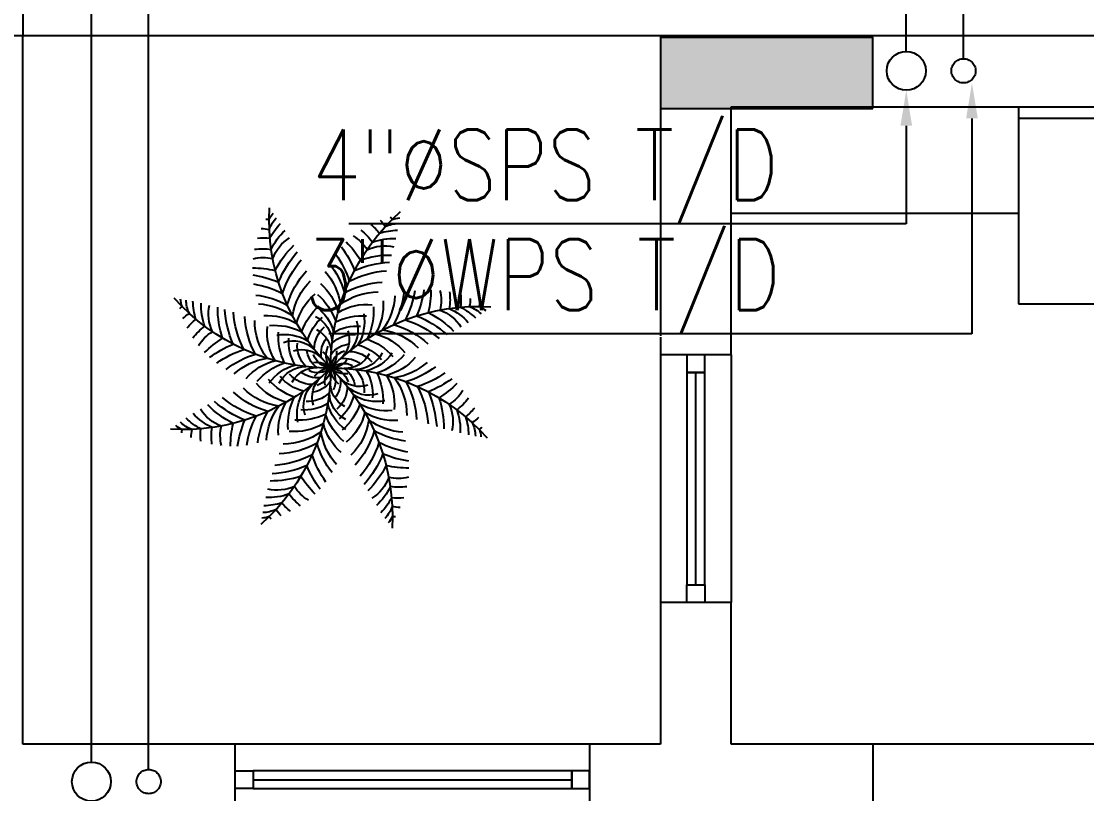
# Model space of a CAD drawing. Header units: metres. Extents: x -658 to -58, y -713 to -118.
# Drawn here: x -319.053 to -316.046, y -131.291 to -129.11 of the extents above; entities that cross this region are included whole.
import ezdxf
from ezdxf import colors
from ezdxf.entities.mleader import LeaderData, LeaderLine
from ezdxf.math import Vec2, Vec3

# ---------------------------------------------------------------- set-up
doc = ezdxf.new("R2010")
doc.units = ezdxf.units.M
doc.header["$LTSCALE"] = 100
doc.linetypes.add('CENTERX2', pattern=[4, 2.5, -0.5, 0.5, -0.5])
for name, color, linetype in [('DRAIN-LW', 2, 'Continuous'), ('drainage', 6, 'Continuous'), ('plan', 8, 'Continuous'), ('WATER TEXT', 3, 'Continuous')]:
    doc.layers.add(name, color=color, linetype=linetype)
doc.styles.add('02-GROUND-FOR WORK$0$MZ', font='romans.shx', dxfattribs={"width": 0.8})

# ---------------------------------------------------------------- blocks, each defined once
blk = doc.blocks.new('Double_Vanity_15689 - Double_Vanity_15689-5389836-الدور الارضي')
for p, q in [((1.760056290683845, 0.5562600000000052), (0.05148762005022227, 0.5562599999999998)), ((0.05148762005022227, 0.5562599999999998), (0.05148762005022299, 0.03174999999999975)), ((1.760056290683846, 0.03175000000000527), (1.760056290683845, 0.5562600000000052)), ((0.2978003039871386, 0.1714500000000005), (0.2978003039871381, 0.4254500000000013)), ((0.3232003039871379, 0.4508500000000012), (0.743599696012904, 0.4508500000000025)), ((0.7689996960129042, 0.4254500000000028), (0.7689996960129044, 0.171450000000002)), ((1.059800303987132, 0.1714500000000031), (1.059800303987131, 0.4254500000000033)), ((1.085200303987131, 0.4508500000000031), (1.505599696012897, 0.4508500000000045)), ((1.530999696012897, 0.4254500000000047), (1.530999696012898, 0.1714500000000046)), ((0.5172000000000214, 0.1479801570298626), (0.5172000000000225, 0.3067301570298626)), ((0.5218999999999134, 0.1392861188565945), (0.5218999999999134, 0.3107361188565969)), ((0.5449000000000299, 0.1392861188565966), (0.5449000000000299, 0.3107361188565967)), ((0.5496000000000221, 0.3067300746144048), (0.5496000000000221, 0.1479801570298626)), ((1.279200000000015, 0.3067300746144048), (1.279200000000015, 0.1479801570298626)), ((1.283900000000007, 0.1392861188565966), (1.283900000000007, 0.3107361188565967)), ((1.306900000000124, 0.1392861188565945), (1.306900000000124, 0.3107361188565969)), ((1.311600000000016, 0.1479801570298626), (1.311600000000015, 0.3067301570298626)), ((0.5170024104510352, 0.1460500000000013), (0.3232003039871385, 0.1460500000000007)), ((0.3916576470642103, 0.1142847627549888), (0.3852635594522903, 0.1206788503669056)), ((0.3904961496330699, 0.1259114405476869), (0.3968902372450877, 0.1195173529356699)), ((0.4413097627549477, 0.1195173529356701), (0.4477038503669637, 0.1259114405476873)), ((0.4529364405477344, 0.1206788503668972), (0.4465423529357833, 0.1142847627549486)), ((0.7435996960129047, 0.146050000000002), (0.5498001364533331, 0.1460500000000014)), ((0.6204148391501579, 0.1141275706690479), (0.6138635594522958, 0.1206788503669077)), ((0.6190961496330858, 0.1259114405476786), (0.6256474293309915, 0.1193601608497699)), ((0.6697525706690367, 0.1193601608497568), (0.6763038503669704, 0.125911440547688)), ((0.6815364405477496, 0.1206788503669064), (0.6749851608498544, 0.1141275706690143)), ((1.278999863546703, 0.1460500000000038), (1.085200303987132, 0.1460500000000032)), ((1.147263559452288, 0.1206788503669064), (1.153814839150183, 0.1141275706690143)), ((1.159047429331, 0.1193601608497568), (1.152496149633067, 0.125911440547688)), ((1.209703850366951, 0.1259114405476786), (1.203152570669046, 0.1193601608497699)), ((1.208385160849879, 0.1141275706690479), (1.214936440547741, 0.1206788503669077)), ((1.505599696012898, 0.1460500000000046), (1.311797589549005, 0.1460500000000039)), ((1.375863559452303, 0.1206788503668972), (1.382257647064254, 0.1142847627549486)), ((1.387490237245089, 0.1195173529356701), (1.381096149633073, 0.1259114405476873)), ((1.438303850366967, 0.1259114405476869), (1.431909762754949, 0.1195173529356699)), ((1.437142352935827, 0.1142847627549888), (1.443536440547747, 0.1206788503669056)), ((0.4081891283682686, 0.09775328145095034), (0.3916576470640205, 0.1142847627549226)), ((0.3968902372450415, 0.1195173529357418), (0.413421718549016, 0.1029858716317166)), ((0.4247782814510052, 0.1029858716317253), (0.4413097627549659, 0.1195173529356475)), ((0.446532934269163, 0.1142753440883733), (0.4300108716317749, 0.09775328145093976)), ((0.6367891283682814, 0.09775328145096568), (0.6204148391502357, 0.1141275706689527)), ((0.6256474293312109, 0.1193601608498), (0.6420217185490121, 0.1029858716317122)), ((0.6533782814510364, 0.1029858716317116), (0.6697525706690021, 0.1193601608496427)), ((0.674985160849817, 0.1141275706691796), (0.6586108716317692, 0.09775328145096014)), ((1.15381483915022, 0.1141275706691796), (1.170189128368268, 0.09775328145096014)), ((1.175421718549001, 0.1029858716317116), (1.159047429331035, 0.1193601608496427)), ((1.203152570668826, 0.1193601608498), (1.186778281451025, 0.1029858716317122)), ((1.192010871631755, 0.09775328145096568), (1.208385160849801, 0.1141275706689527)), ((1.382267065730874, 0.1142753440883733), (1.398789128368262, 0.09775328145093976)), ((1.404021718549032, 0.1029858716317253), (1.387490237245071, 0.1195173529356475)), ((1.431909762754995, 0.1195173529357418), (1.415378281451021, 0.1029858716317166)), ((1.420610871631768, 0.09775328145095034), (1.437142352936016, 0.1142847627549226)), ((0.3852635594522893, 0.06347114963304983), (0.3916576470641954, 0.06986523724495879)), ((0.3968902372450315, 0.06463264706423036), (0.3904961496330702, 0.05823855945226983)), ((0.3916576470641873, 0.06986523724491767), (0.4081891283682576, 0.08639671854904384)), ((0.4134217185490612, 0.0811641283682329), (0.3968902372448743, 0.06463264706435376)), ((0.4413097627548738, 0.0646326470642073), (0.4247782814509628, 0.08116412836822566)), ((0.4300108716317757, 0.08639671854903469), (0.4465423529357111, 0.06986523724500465)), ((0.4477038503669659, 0.05823855945226984), (0.4413097627550055, 0.06463264706423054)), ((0.4465423529357987, 0.0698652372450008), (0.452936440547747, 0.06347114963304962)), ((0.5045587335494788, 0.07023409068320868), (0.5144385071068344, 0.0794985570434028)), ((0.5208235570433987, 0.07311350710683846), (0.5115590906831535, 0.06323373354954422)), ((0.5552409093168063, 0.06323373354954415), (0.5459764429564793, 0.0731135071068384)), ((0.5622412664503976, 0.07023409068320913), (0.5523614928930438, 0.0794985570434029)), ((0.6138635594522917, 0.06347114963304902), (0.6204148391501338, 0.07002242933089402)), ((0.625647429330942, 0.06478983915013929), (0.619096149633075, 0.05823855945227152)), ((0.6204148391500743, 0.07002242933092864), (0.6367891283682804, 0.08639671854900899)), ((0.6420217185490388, 0.08116412836824713), (0.6256474293309044, 0.06478983915017912)), ((0.6697525706692041, 0.06478983915027246), (0.6533782814510272, 0.08116412836825665)), ((0.6586108716317699, 0.08639671854901422), (0.6749851608498415, 0.0700224293308879)), ((0.6763038503669718, 0.05823855945226872), (0.6697525706690861, 0.0647898391501531)), ((0.6749851608498777, 0.0700224293309266), (0.6815364405477496, 0.06347114963305199)), ((1.153814839150159, 0.0700224293309266), (1.147263559452288, 0.06347114963305199)), ((1.152496149633065, 0.05823855945226872), (1.159047429330951, 0.0647898391501531)), ((1.170189128368267, 0.08639671854901422), (1.153814839150195, 0.0700224293308879)), ((1.159047429330833, 0.06478983915027246), (1.17542171854901, 0.08116412836825665)), ((1.186778281450998, 0.08116412836824713), (1.203152570669133, 0.06478983915017912)), ((1.208385160849963, 0.07002242933092864), (1.192010871631757, 0.08639671854900899)), ((1.203152570669095, 0.06478983915013929), (1.209703850366962, 0.05823855945227152)), ((1.214936440547745, 0.06347114963304902), (1.208385160849903, 0.07002242933089402)), ((1.26655873354964, 0.07023409068320913), (1.276438507106993, 0.0794985570434029)), ((1.273559090683231, 0.06323373354954415), (1.282823557043558, 0.0731135071068384)), ((1.307976442956638, 0.07311350710683846), (1.317240909316884, 0.06323373354954422)), ((1.324241266450558, 0.07023409068320868), (1.314361492893203, 0.0794985570434028)), ((1.382257647064238, 0.0698652372450008), (1.37586355945229, 0.06347114963304962)), ((1.381096149633071, 0.05823855945226984), (1.387490237245031, 0.06463264706423054)), ((1.398789128368261, 0.08639671854903469), (1.382257647064326, 0.06986523724500465)), ((1.387490237245163, 0.0646326470642073), (1.404021718549074, 0.08116412836822566)), ((1.415378281450976, 0.0811641283682329), (1.431909762755163, 0.06463264706435376)), ((1.43714235293585, 0.06986523724491767), (1.420610871631779, 0.08639671854904384)), ((1.431909762755005, 0.06463264706423036), (1.438303850366967, 0.05823855945226983)), ((1.443536440547748, 0.06347114963304983), (1.437142352935842, 0.06986523724495879)), ((1.760056290683846, 0.03174999999999989), (0.05148762005022308, 0.03174999999999989)), ((0.05148762005022308, 0.03174999999999989), (0.051487620050223, -2.030375867434487e-16)), ((1.760056290683846, -2.030375867434487e-16), (1.760056290683846, 0.03174999999999989))]:
    blk.add_line(p, q)
for centre, radius in [((0.4190999999999356, 0.09207499999998611), 0.01230000000003645), ((0.5334000000000217, 0.09207499999994369), 0.01934999999996889), ((0.5334000000000217, 0.09207499999994369), 0.01440000000000141), ((0.6476999999999404, 0.0920749999999865), 0.0123000000000365), ((1.181100000000097, 0.0920749999999865), 0.01230000000003661), ((1.295400000000015, 0.09207499999994369), 0.01934999999996911), ((1.295400000000015, 0.09207499999994369), 0.0144000000000013), ((1.409700000000101, 0.09207499999998611), 0.01230000000003661)]:
    blk.add_circle(centre, radius)
for centre, radius, start, end in [((0.3232003039871382, 0.4254500000000012), 0.02539999999999994, 90.00000000000038, 180.0000000000002), ((0.7435996960129041, 0.4254500000000025), 0.02540000000000011, 2.417221557912273e-13, 90.00000000000061), ((1.085200303987131, 0.4254500000000032), 0.02539999999999991, 90.00000000000026, 180.0000000000002), ((1.505599696012897, 0.4254500000000045), 0.02539999999999986, 2.989721400575706e-13, 90.00000000000044), ((0.5335355219769762, 0.1488091202127652), 0.1623409363540214, 85.9896372095311, 94.09245042427878), ((1.295264478023061, 0.1488091202127652), 0.1623409363540213, 85.90754957572155, 94.01036279046926), ((0.3232003039871386, 0.1714500000000007), 0.02540000000000004, 180, 269.9999999999995), ((0.7435996960129044, 0.171450000000002), 0.02540000000000002, 269.9999999999999, 2.544443745170813e-14), ((1.085200303987132, 0.1714500000000032), 0.02539999999999995, 180.0000000000002, 269.9999999999995), ((1.505599696012898, 0.1714500000000045), 0.02540000000000001, 269.9999999999997, 2.544443745170813e-14), ((0.38787985454268, 0.1232951454572966), 0.003700000000000061, 45.00000000000463, 225.0000000000145), ((0.4191000000000181, 0.03020704174689368), 0.09203045825304979, 76.03491513838343, 103.9650848616186), ((0.450320145457354, 0.1232951454572881), 0.003699999999999983, 314.9999999999889, 134.9999999998003), ((0.4943844255223993, 0.1283719556177822), 0.01875848759584653, 301.3799579505814, 336.6200420494164), ((0.4490290240515056, 0.1479801570298631), 0.06817097594851586, 336.6200420494164, 359.9999999999985), ((0.3363667469588012, 0.1392861188566327), 0.1855332530411956, 351.882921177956, 359.9999999999886), ((0.7304332530412416, 0.1392861188566327), 0.1855332530411956, 180.0000000000106, 188.1170788220434), ((0.6186423490562054, 0.1481604507921477), 0.06904258446087153, 180.1496190137206, 203.230338936858), ((0.5721502785219239, 0.128141337361879), 0.0184237659295946, 203.0490443943467, 238.9509556056521), ((0.6164798545426952, 0.123295145457289), 0.003700000000000022, 44.99999999998921, 224.9999999998037), ((0.6476999999999989, 0.0683749999998871), 0.05554999999999993, 66.61010834268346, 113.3898916572839), ((0.6789201454573599, 0.1232951454572973), 0.003700000000000022, 314.9999999999884, 134.9999999999891), ((1.149879854542677, 0.1232951454572973), 0.003699999999999944, 45.00000000000851, 225.0000000000147), ((1.181100000000038, 0.0683749999998871), 0.05554999999999984, 66.6101083427164, 113.3898916573168), ((1.212320145457342, 0.123295145457289), 0.003699999999999944, 315.0000000001963, 135.0000000000142), ((1.256649721478113, 0.128141337361879), 0.01842376592959466, 301.0490443943478, 336.9509556056526), ((1.210157650943832, 0.1481604507921477), 0.06904258446087175, 336.769661063141, 359.8503809862783), ((1.098366746958795, 0.1392861188566327), 0.1855332530411956, 351.8829211779558, 359.9999999999886), ((1.492433253041236, 0.1392861188566327), 0.1855332530411956, 180.0000000000106, 188.1170788220433), ((1.379770975948532, 0.1479801570298631), 0.06817097594851608, 180.0000000000004, 203.3799579505825), ((1.334415574477638, 0.1283719556177822), 0.01875848759584636, 203.3799579505825, 238.6200420494178), ((1.378479854542683, 0.1232951454572881), 0.003700000000000101, 45.00000000019602, 225.0000000000127), ((1.409700000000019, 0.03020704174689368), 0.09203045825304979, 76.0349151383818, 103.9650848616169), ((1.440920145457357, 0.1232951454572966), 0.003699999999999944, 314.9999999999831, 135.0000000000002), ((0.480967958256362, 0.0920749999999436), 0.09203045825635314, 166.0349151388207, 193.9650848611413), ((0.4563999999999115, 0.09207500000002242), 0.05615000000000005, 167.3859921523583, 192.6140078477885), ((0.4190999999999356, 0.09207499999998611), 0.01415000000005853, 150.1581415592576, 209.841858440726), ((0.4190999999999105, 0.05477499999994383), 0.05615000000000003, 77.38599215225516, 102.6140078476651), ((0.4190999999999356, 0.09207499999998611), 0.01415000000005854, 60.15814155910196, 119.8418584409312), ((0.4190999999999356, 0.09207499999998611), 0.01415000000005861, 330.1581415592633, 29.84185844075315), ((0.3817999999999113, 0.09207500000001645), 0.05615000000000002, 347.3859921522889, 12.61400784767297), ((0.3572320417447674, 0.09207499999994362), 0.09203045825524131, 346.0349151387139, 13.96508486132712), ((0.5851031665371849, 0.09207499999994363), 0.08345316653716325, 165.9341377560254, 195.1718228154323), ((0.5706999999999391, 0.09207499999994324), 0.05764999999999997, 165.6164834779438, 192.6004940072358), ((0.507165482580485, 0.1177074224205408), 0.0136788420110486, 304.2148204172874, 340.2695395372193), ((0.5334000000000224, -0.01673333333337975), 0.1305083333333232, 84.12495331389157, 95.87504668610939), ((0.5596345174195908, 0.1177074224205408), 0.01367884201104863, 199.7304604627805, 235.7851795817009), ((0.4960999999999389, 0.09207499999994335), 0.05765000000000001, 347.3995059927635, 14.38351652219579), ((0.4816968334628645, 0.09207499999994362), 0.08345316653715686, 344.8281771845671, 14.06586224397715), ((0.671399999999999, 0.09207499999994308), 0.05555000000000011, 156.6101083426081, 203.3898916573299), ((0.6849999999999166, 0.09207500000001757), 0.0561500000000001, 167.3859921522658, 192.6140078477388), ((0.6476999999999404, 0.09207499999998611), 0.01415000000007424, 150.1581415591957, 209.8418584408353), ((0.6476999999999169, 0.05477499999994466), 0.05614999999999996, 77.38599215223404, 102.6140078476396), ((0.6476999999999404, 0.09207499999998611), 0.01415000000007428, 60.15814155897694, 119.8418584409118), ((0.6476999999999404, 0.09207499999998611), 0.01415000000007435, 330.1581415591431, 29.84185844082549), ((0.6103999999999163, 0.09207500000002344), 0.05614999999999994, 347.3859921522411, 12.61400784769029), ((0.6239999999999988, 0.09207499999994362), 0.05555000000000018, 336.6101083427066, 23.38989165735496), ((1.204800000000038, 0.09207499999994362), 0.0555500000000001, 156.6101083426454, 203.3898916572931), ((1.21840000000012, 0.09207500000002344), 0.05614999999999983, 167.3859921523097, 192.6140078477581), ((1.181100000000097, 0.09207499999998611), 0.01415000000007429, 150.1581415591746, 209.841858440856), ((1.18110000000012, 0.05477499999994466), 0.05614999999999987, 77.38599215236032, 102.614007847766), ((1.181100000000097, 0.09207499999998611), 0.01415000000007422, 60.1581415590885, 119.8418584410232), ((1.181100000000097, 0.09207499999998611), 0.01415000000007424, 330.158141559164, 29.84185844080431), ((1.14380000000012, 0.09207500000001757), 0.0561500000000001, 347.3859921522604, 12.61400784773416), ((1.157400000000038, 0.09207499999994308), 0.05555000000000013, 336.6101083426698, 23.38989165739234), ((1.347103166537172, 0.09207499999994362), 0.08345316653715677, 165.9341377560232, 195.1718228154326), ((1.332700000000098, 0.09207499999994335), 0.05764999999999997, 165.6164834778042, 192.6004940072358), ((1.269165482580446, 0.1177074224205408), 0.01367884201104856, 304.2148204182993, 340.2695395372189), ((1.295400000000015, -0.01673333333337975), 0.1305083333333233, 84.12495331389067, 95.87504668610843), ((1.321634517419552, 0.1177074224205408), 0.01367884201104856, 199.7304604627799, 235.785179582711), ((1.258100000000098, 0.09207499999994324), 0.05765000000000008, 347.3995059927635, 14.38351652205627), ((1.243696833462852, 0.09207499999994363), 0.08345316653716316, 344.8281771845674, 14.06586224397498), ((1.471567958255269, 0.09207499999994362), 0.0920304582552414, 166.0349151386733, 193.9650848612858), ((1.447000000000126, 0.09207500000001645), 0.05614999999999992, 167.385992152327, 192.6140078477103), ((1.409700000000101, 0.09207499999998611), 0.01415000000005857, 150.1581415592467, 209.8418584407358), ((1.409700000000127, 0.05477499999994383), 0.05615000000000001, 77.38599215233481, 102.6140078477446), ((1.409700000000101, 0.09207499999998611), 0.01415000000005867, 60.15814155906981, 119.8418584408978), ((1.409700000000101, 0.09207499999998611), 0.01415000000005847, 330.1581415592734, 29.84185844074283), ((1.372400000000126, 0.09207500000002242), 0.05615000000000002, 347.3859921522108, 12.61400784764165), ((1.347832041743675, 0.0920749999999436), 0.0920304582563532, 346.0349151388583, 13.96508486117965), ((0.38787985454268, 0.06085485454266034), 0.003699999999999983, 135.000000000014, 314.9999999999971), ((0.4191000000000182, 0.1539429582530183), 0.09203045825307475, 256.0349151383502, 283.9650848616508), ((0.4190999999999117, 0.1293750000000193), 0.05615000000000008, 257.385992152262, 282.6140078476756), ((0.4190999999999356, 0.09207499999998611), 0.01415000000005859, 240.1581415591805, 299.8418584406954), ((0.4503201454573562, 0.06085485454266015), 0.003700000000000022, 224.9999999999984, 44.99999999998666), ((0.4892186958224888, 0.04789369582250898), 0.02710000000000038, 34.47544916111428, 55.52455083873442), ((0.5334000000000214, 0.143778166538184), 0.08345316653817947, 254.8281771847163, 285.1718228152845), ((0.4993819832142334, 0.05805698321423772), 0.02619999999999994, 35.07697935182565, 54.92302064817389), ((0.5333999999999389, 0.1293749999999433), 0.05765, 257.3995059927637, 282.6004940072357), ((0.5674180167856445, 0.05805698321423777), 0.02619999999999996, 125.076979351826, 144.9230206481743), ((0.5775813041775537, 0.04789369582250932), 0.02709999999999998, 124.4754491612637, 145.5245508388844), ((0.6164798545426824, 0.0608548545426595), 0.003699999999999944, 134.9999999999484, 315.0000000000509), ((0.6476999999999982, 0.1157750000000011), 0.05554999999999993, 246.6101083426624, 293.3898916573741), ((0.6476999999999155, 0.1293750000000201), 0.05615000000000006, 257.3859921522815, 282.6140078478275), ((0.6476999999999404, 0.09207499999998611), 0.01415000000007429, 240.1581415590961, 299.841858441018), ((0.6789201454573619, 0.06085485454265929), 0.003700000000000101, 224.9999999999468, 45.0000000000563), ((1.149879854542675, 0.06085485454265929), 0.003700000000000101, 134.9999999999425, 315.0000000000513), ((1.181100000000039, 0.1157750000000011), 0.05554999999999996, 246.6101083426258, 293.3898916573374), ((1.181100000000122, 0.1293750000000201), 0.05614999999999976, 257.3859921521716, 282.6140078477176), ((1.181100000000097, 0.09207499999998611), 0.01415000000007424, 240.1581415589816, 299.8418584409036), ((1.212320145457355, 0.0608548545426595), 0.003699999999999944, 224.9999999999484, 45.00000000005159), ((1.251218695822484, 0.04789369582250932), 0.02709999999999974, 34.47544916111497, 55.5245508387362), ((1.295400000000016, 0.143778166538184), 0.08345316653817952, 254.8281771847149, 285.1718228152832), ((1.261381983214392, 0.05805698321423777), 0.02619999999999996, 35.07697935182576, 54.92302064817406), ((1.295400000000098, 0.1293749999999433), 0.05765000000000003, 257.3995059927636, 282.6004940072356), ((1.329418016785803, 0.05805698321423772), 0.02619999999999996, 125.0769793518256, 144.9230206481743), ((1.339581304177548, 0.04789369582250898), 0.02710000000000043, 124.4754491612651, 145.5245508388855), ((1.378479854542681, 0.06085485454266015), 0.003700000000000258, 135.0000000000125, 315.0000000000028), ((1.409700000000019, 0.1539429582530183), 0.09203045825307475, 256.0349151383487, 283.9650848616493), ((1.409700000000125, 0.1293750000000193), 0.05614999999999985, 257.3859921523237, 282.6140078477374), ((1.409700000000101, 0.09207499999998611), 0.01415000000005835, 240.1581415593035, 299.8418584408192), ((1.440920145457357, 0.06085485454266034), 0.003699999999999944, 224.9999999999989, 44.99999999998758)]:
    blk.add_arc(centre, radius, start, end)
for points in [[(0.5172000000000213, 0.3067301570298645), (0.5178521170541349, 0.3070326369305009), (0.5190738482402907, 0.3077330167251365), (0.5206911437684048, 0.3090970095335409), (0.5215613915895432, 0.3101609605440541), (0.5219498961198938, 0.3107361188565989)], [(0.54488914329535, 0.3107525513832186), (0.5452738322668025, 0.3101760552065795), (0.5461360965004324, 0.3091090966041721), (0.5477400055021876, 0.3077395608480851), (0.5489525790459615, 0.3070348699858871), (0.549600000000022, 0.3067300746144049)], [(1.283910856704687, 0.3107525513832186), (1.283526167733235, 0.3101760552065795), (1.282663903499605, 0.3091090966041721), (1.281059994497849, 0.3077395608480851), (1.279847420954075, 0.3070348699858871), (1.279200000000015, 0.3067300746144049)], [(1.311600000000016, 0.3067301570298645), (1.310947882945902, 0.3070326369305009), (1.309726151759746, 0.3077330167251365), (1.308108856231632, 0.3090970095335408), (1.307238608410494, 0.3101609605440542), (1.306850103880143, 0.3107361188565989)]]:
    blk.add_open_spline(points, degree=3)
blk = doc.blocks.new('A$C5CF46EA4')
for centre, radius, start, end in [((0.07793456565067913, 1.819385811402753), 1.231400524134379, 314.7866255859638, 3.326325803423629), ((-0.2859744686386136, 0.9500033472151586), 1.231400524134379, 359.7866255859638, 48.32632580342369), ((0.5305205342566239, 1.681143747265168), 0.1510880864737264, 69.89168341487547, 87.05899156277346), ((0.7033229806773562, 1.732353975626168), 0.1510880864737264, 136.0206065088644, 143.5444441256813), ((1.133422102176525, 1.703819402861171), 0.1845179472425736, 18.83351794645699, 44.48665587841503), ((1.17227805387634, 1.759030992925418), 0.1510880864737264, 24.89168341487552, 42.05899156277344), ((0.5420857170546185, 1.614627950592819), 0.1845179472425736, 63.83351794645693, 89.48665587841508), ((0.7826081085395344, 1.686870789445692), 0.1845179472425736, 134.6387753429491, 149.6026095940998), ((0.9669734011476265, 1.486409828875594), 0.4014406345387354, 130.0972800407673, 140.5075406202797), ((0.9499845242598184, 1.524278920704916), 0.4014406345387354, 27.92858692027706, 43.30294989255951), ((1.354580517466687, 1.584827790059308), 0.1845179472425736, 89.63877534294913, 104.6026095940998), ((1.330678935287821, 1.673052310995871), 0.1510880864737264, 91.02060650886442, 98.54444412568132), ((0.5393300542141617, 1.357963702895319), 0.4014406345387354, 72.92858692027713, 88.30294989255957), ((0.5805187207773344, 1.369866578035555), 0.3404718241267263, 69.57501069128102, 93.15466363355162), ((0.973940881162747, 1.488274415195932), 0.3404718241267263, 127.3085652776348, 143.8611168492758), ((0.9423951724878208, 1.512455337059691), 0.2491535247355284, 121.1923406896625, 148.0410133886703), ((1.054481057032234, 1.504410438500031), 0.2491535247355284, 20.39511415188652, 57.43181355342787), ((0.9875259134232692, 1.503570739000168), 0.3404718241267263, 24.57501069128107, 48.15466363355162), ((1.343199161505524, 1.312714536858437), 0.4014406345387354, 85.09728004076722, 95.50754062027978), ((0.627269399644959, 1.417804771329557), 0.2491535247355284, 65.39511415188657, 102.4318135534279), ((1.258944195019126, 1.279999704578458), 0.5762050038567006, 134.6721488338864, 148.0814848321924), ((1.412102733702255, 1.272607393816102), 0.6566438819166486, 143.8062756394637, 157.6935928791302), ((0.759010598065629, 1.260731374051701), 0.5762050038567006, 26.91851516780756, 45.37889672002689), ((1.349444375503182, 1.30910624612315), 0.3404718241267263, 82.30856527763488, 98.86111684927577), ((0.5906473533752887, 1.036568487248289), 0.5762050038567006, 71.91851516780756, 90.3788967200269), ((1.388708812767703, 1.280420099458212), 0.5807069406097589, 144.3967621311118, 162.2018695184736), ((0.677383666314924, 1.207826088358061), 0.5807069406097589, 17.79813048152642, 40.4709596154368), ((0.6459314467240063, 1.203351239309725), 0.6566438819166486, 22.30640712086984, 40.79161704523346), ((1.344236684807129, 1.348510924470787), 0.2491535247355284, 76.19234068966242, 103.0410133886703), ((0.5512622010322019, 0.9160355701430518), 0.6566438819166486, 67.30640712086985, 85.79161704523347), ((0.5703380826820137, 0.9414398440058847), 0.5807069406097589, 62.79813048152647, 85.47095961543681), ((1.355255583720691, 1.247481435384657), 0.511032807658721, 141.8570399264068, 163.8695951998839), ((1.256113148771036, 1.266467170948559), 0.3721209793775977, 138.1649000223518, 171.506161580508), ((0.71115813887711, 1.174754360865521), 0.511032807658721, 16.13040480011605, 42.33715144430433), ((1.403699691163411, 0.9603060100059082), 0.5762050038567006, 89.67214883388635, 103.0814848321924), ((0.6176054840381084, 0.9419367598103463), 0.511032807658721, 61.1304048001161, 87.33715144430434), ((0.8027112229903679, 1.196883708473976), 0.3721209793775977, 8.493838419492006, 45.20898080343113), ((1.506771979394259, 0.8467794156388635), 0.6566438819166486, 98.8062756394637, 112.6935928791302), ((0.5817287866317002, 1.349444375314263), 0.3404718241267263, 172.3085652776348, 188.8611168492758), ((0.5423241082841912, 1.344236684618238), 0.2491535247355284, 166.1923406896624, 193.0410133886703), ((0.9305290227490275, 1.403699690974591), 0.5762050038567006, 179.6721488338863, 193.0814848321924), ((1.044055617116072, 1.506771979205269), 0.6566438819166486, 188.8062756394637, 202.6935928791302), ((1.021989199847013, 1.495754396211666), 0.5807069406097589, 189.3967621311118, 207.2018695184736), ((1.021625347463626, 1.448808238370958), 0.511032807658721, 186.8570399264068, 208.8695951998839), ((0.6666954788953916, 1.022322378182068), 0.3721209793775977, 53.493838419492, 90.20898080343109), ((1.22054954547518, 1.195480368913167), 0.3279444258650415, 130.7054272128366, 166.1838375176445), ((1.495754396402873, 0.8688458329079083), 0.5807069406097589, 99.39676213111181, 117.2018695184735), ((0.2177827217567909, 1.330678935098959), 0.1510880864737264, 181.0206065088644, 188.5444441256813), ((0.3060072426956566, 1.354580517277839), 0.1845179472425736, 179.6387753429491, 194.6026095940998), ((0.5781204958965418, 1.343199161316576), 0.4014406345387354, 175.0972800407673, 185.5075406202797), ((0.9380961170453048, 1.392128892676979), 0.3721209793775977, 183.1649000223518, 216.506161580508), ((0.963144101084211, 1.316786378529827), 0.3279444258650415, 175.7054272128366, 211.1838375176445), ((0.7322886166494698, 0.9932360702167102), 0.3279444258650415, 58.81616248235544, 95.66383131649992), ((1.259337163959657, 1.103208800280768), 0.363031527861405, 130.4900200816075, 160.9394538106627), ((0.9500033474040066, 2.176809501393578), 1.231400524134379, 269.7866255859639, 318.3263258034236), ((0.8285254498953663, 1.129935230367153), 0.3279444258650415, 13.81616248235544, 50.66383131649992), ((1.392128892865799, 0.9527389157097019), 0.3721209793775977, 93.1649000223518, 126.506161580508), ((1.448808238559906, 0.8692096852912243), 0.511032807658721, 96.85703992640677, 118.8695951998839), ((1.369866578224446, 1.310316311977516), 0.3404718241267263, 339.575010691281, 3.154663633551638), ((1.357963703084209, 1.35150497854076), 0.4014406345387354, 342.9285869202771, 358.3029498925595), ((1.614627950781667, 1.348749315700189), 0.1845179472425736, 333.8335179464569, 359.486655878415), ((1.681143747454072, 1.360314498498269), 0.1510880864737264, 339.8916834148755, 357.0589915627734), ((0.07144922135208276, 0.07793456546188793), 1.231400524134379, 44.7866255859638, 93.32632580342361), ((0.1318040398294471, 1.172278053687393), 0.1510880864737264, 114.8916834148755, 132.0589915627734), ((0.1870156298937644, 1.133422101987648), 0.1845179472425736, 108.833517946457, 134.486655878415), ((0.3665561120498921, 0.9499845240709561), 0.4014406345387354, 117.9285869202771, 133.3029498925595), ((0.3872642937548392, 0.9875259132344212), 0.3404718241267263, 114.5750106912811, 138.1546636335516), ((0.3864245942526878, 1.054481056843272), 0.2491535247355284, 110.3951141518865, 147.4318135534279), ((0.6301036587031348, 0.7590105978766957), 0.5762050038567006, 116.9185151678076, 135.3788967200269), ((1.055816941031324, 1.278967514695935), 0.363031527861405, 175.4900200816075, 205.9394538106627), ((1.011590578806775, 1.218259769403218), 0.2647765536051789, 169.921421242079, 211.0460229131483), ((1.185137544956618, 1.091554702548649), 0.2647765536051789, 124.921421242079, 166.0460229131482), ((0.7739663313508771, 1.040154490555921), 0.363031527861405, 19.06054618933726, 48.65585539893139), ((0.9414398441947185, 1.320496950072794), 0.5807069406097589, 332.7981304815264, 355.4709596154368), ((0.9160355703318857, 1.339572831722805), 0.6566438819166486, 337.3064071208698, 355.7916170452335), ((1.036568487437236, 1.300187679379562), 0.5762050038567006, 341.9185151678076, 0.3788967200268893), ((1.417804771518419, 1.263565633107717), 0.2491535247355284, 335.3951141518865, 12.43181355342793), ((1.686870789634597, 1.108226924215415), 0.1845179472425736, 44.63877534294912, 59.60260959409986), ((1.73235397581513, 1.187512052077636), 0.1510880864737264, 46.02060650886442, 53.54444412568137), ((0.6874837934451818, 0.6459314465350872), 0.6566438819166486, 112.3064071208698, 130.7916170452335), ((0.6830089443969598, 0.6773836661260191), 0.5807069406097589, 107.7981304815264, 130.4709596154368), ((0.7160806718893298, 0.7111581386882051), 0.511032807658721, 106.130404800116, 132.3371514443043), ((0.7571940638919585, 0.8911723775796929), 0.363031527861405, 64.06054618933732, 93.65585539893142), ((0.9651923323263247, 1.168869748493734), 0.1802306166161846, 162.07046489582, 224.1396192335889), ((1.117405011527055, 1.089439198562474), 0.1802306166161846, 117.07046489582, 179.1396192335888), ((0.8247445750308771, 1.042243784534151), 0.2647765536051789, 13.95397708685172, 49.9495489438707), ((1.27896751488484, 0.835018091723569), 0.363031527861405, 85.49002008160751, 115.9394538106627), ((1.316786378720877, 0.9276909316706821), 0.3279444258650415, 85.70542721283665, 121.1838375176446), ((1.022322378370887, 1.224139553859487), 0.3721209793775977, 323.493838419492, 0.2089808034310944), ((0.9419367599992086, 1.273229548716884), 0.511032807658721, 331.130404800116, 357.3371514443044), ((1.486409829064456, 0.9238616316071955), 0.4014406345387354, 40.09728004076722, 50.50754062027973), ((0.6939513242808744, 0.802711222801392), 0.3721209793775977, 98.49383841949201, 135.2089808034311), ((0.7608998023878257, 0.8285254497063761), 0.3279444258650415, 103.8161624823554, 140.6638313164999), ((0.791622350395329, 0.9285553719626591), 0.2647765536051789, 58.95397708685171, 94.94954894387071), ((0.811680454696301, 0.9628039407731848), 0.1802306166161846, 45.86038076641117, 93.89346094165494), ((0.9932143697460276, 1.116203133171197), 0.1570624929226419, 161.9033379692533, 227.5819219889549), ((1.099978663371047, 1.032383705043813), 0.1570624929226419, 116.9033379692533, 182.5819219889549), ((0.863145191851828, 1.052277958215797), 0.1802306166161846, 0.8603807664111666, 48.89346094165493), ((1.218259769592166, 0.8792444539481608), 0.2647765536051789, 79.92142124207906, 121.0460229131483), ((0.8911723777685836, 1.13364096886292), 0.363031527861405, 334.0605461893373, 3.655855398931433), ((0.9932360704055583, 1.158546416103164), 0.3279444258650415, 328.8161624823554, 5.663831316499919), ((1.512455337248639, 0.9484398602670723), 0.2491535247355284, 31.19234068966245, 58.04101338867026), ((1.488274415384851, 0.916894151592146), 0.3404718241267263, 37.30856527763481, 53.86111684927583), ((0.8506805421989583, 0.773966331159798), 0.363031527861405, 109.0605461893373, 138.6558553989314), ((0.8485912482207141, 0.8247445748419011), 0.2647765536051789, 103.9539770868517, 139.9495489438708), ((0.8182566960083193, 0.931838003822179), 0.1570624929226419, 37.41807801104513, 83.56993114925459), ((0.8545038296318381, 1.021635295681293), 0.1186357802315075, 320.0251064697492, 26.66961648742091), ((0.845899072674797, 1.025731629389512), 0.1570624929226419, 352.4180780110451, 38.56993114925458), ((1.168869748682567, 0.9256427004287104), 0.1802306166161846, 72.07046489581997, 134.1396192335888), ((0.9628039409621323, 1.079154578058677), 0.1802306166161846, 315.8603807664111, 3.893460941654927), ((0.9285553721514788, 1.09921268235955), 0.2647765536051789, 328.9539770868517, 4.949548943870716), ((1.272607394005036, 0.4787322990526235), 0.6566438819166486, 53.80627563946371, 67.69359287913018), ((1.279999704767334, 0.6318908377358525), 0.5762050038567006, 44.67214883388635, 58.08148483219235), ((0.6953546638416839, 1.220549545286275), 0.3279444258650415, 220.7054272128366, 256.1838375176446), ((0.7876262324741248, 1.25933716377078), 0.363031527861405, 220.4900200816075, 250.9394538106628), ((0.7992803302062867, 1.185137544767784), 0.2647765536051789, 214.921421242079, 256.0460229131482), ((0.8013958341923342, 1.11740501133815), 0.1802306166161846, 207.07046489582, 269.1396192335889), ((0.8385570745390112, 0.8631451916629231), 0.1802306166161846, 90.86038076641117, 138.8934609416549), ((0.858451327711208, 1.099978663182156), 0.1570624929226419, 206.9033379692533, 272.5819219889549), ((0.8272377233464141, 0.9350259404753984), 0.1186357802315075, 5.025106469749288, 71.66961648742097), ((1.029342432112543, 1.029268913921058), 0.1186357802315075, 171.5255737977432, 224.9748935302507), ((1.064053285314728, 0.9453655312065621), 0.1186357802315075, 126.5255737977432, 179.9748935302507), ((0.9350259406641896, 1.063597309408479), 0.1186357802315075, 275.0251064697492, 341.669616487421), ((1.116203133360045, 0.8976206630088654), 0.1570624929226419, 71.90333796925327, 137.5819219889549), ((0.9318380040132581, 1.072578336746489), 0.1570624929226419, 307.4180780110451, 353.5699311492546), ((1.247481435573491, 0.5355794490341594), 0.511032807658721, 51.85703992640679, 73.86959519988397), ((1.280420099644971, 0.5021262199871899), 0.5807069406097589, 54.39676213111184, 72.20186951847359), ((0.9408316855398198, -0.2859744688275612), 1.231400524134379, 89.78662558596383, 138.3263258034237), ((0.6433535973703357, 1.355255583531871), 0.511032807658721, 231.8570399264068, 253.869595199884), ((0.6243678618064621, 1.256113148582116), 0.3721209793775977, 228.1649000223518, 261.506161580508), ((1.812900467293133, 0.07144922116326313), 1.231400524134379, 134.7866255859638, 183.3263258034236), ((0.8651034033653815, 0.845899072485949), 0.1570624929226419, 82.41807801104513, 128.5699311492546), ((0.8691997370736146, 0.8545038294428764), 0.1186357802315075, 50.02510646974923, 116.6696164874209), ((0.9558090922796225, 0.8272377231575376), 0.1186357802315075, 95.02510646974928, 161.6696164874209), ((0.8615661188338635, 1.029342431923581), 0.1186357802315075, 261.5255737977432, 314.9748935302507), ((0.945469501548402, 1.064053285125738), 0.1186357802315075, 216.5255737977432, 269.9748935302507), ((0.8267817476290986, 0.9454695013594545), 0.1186357802315075, 306.5255737977432, 359.9748935302507), ((1.036331203311988, 0.869199736884724), 0.1186357802315075, 140.0251064697493, 206.6696164874209), ((2.17680950158244, 0.940831685350858), 1.231400524134379, 179.7866255859638, 228.3263258034237), ((1.029268914109963, 0.8614926006424355), 0.1186357802315075, 81.52557379774323, 134.9748935302507), ((1.819385811591744, 1.812900467104129), 1.231400524134379, 224.7866255859638, 273.3263258034236), ((0.9453655313954243, 0.826781747440279), 0.1186357802315075, 36.52557379774321, 89.97489353025072), ((0.8614926008312693, 0.8615661186449586), 0.1186357802315075, 351.5255737977432, 44.97489353025077), ((1.021635295870212, 1.03633120312314), 0.1186357802315075, 230.0251064697492, 296.6696164874209), ((1.063597309597412, 0.9558090920906182), 0.1186357802315075, 185.0251064697492, 251.669616487421), ((1.032383705232604, 0.7908563693838744), 0.1570624929226419, 26.90333796925328, 92.58192198895482), ((1.089439198751478, 0.7734300212278669), 0.1802306166161846, 27.07046489581997, 89.13961923358886), ((1.09155470273754, 0.7056974877982327), 0.2647765536051789, 34.92142124207906, 76.0460229131483), ((1.103208800469702, 0.6314978687952362), 0.363031527861405, 40.49002008160749, 70.93945381066276), ((1.195480369102143, 0.6702854872797417), 0.3279444258650415, 40.70542721283664, 76.18383751764458), ((1.26646717113735, 0.6347218839839002), 0.3721209793775977, 48.16490002235182, 81.50616158050802), ((0.6182276389387908, 1.412102733513393), 0.6566438819166486, 233.8062756394637, 247.6935928791302), ((0.6104149332988555, 1.388708812578827), 0.5807069406097589, 234.3967621311118, 252.2018695184736), ((0.8685126545729389, 0.6666954787065293), 0.3721209793775977, 143.493838419492, 180.2089808034311), ((0.8975989625382681, 0.7322886164628528), 0.3279444258650415, 148.8161624823555, 185.6638313164999), ((0.9996626551752286, 0.7571940637030963), 0.363031527861405, 154.0605461893373, 183.6558553989314), ((0.9622796607923476, 0.7916223502064668), 0.2647765536051789, 148.9539770868517, 184.9495489438707), ((0.7746318995837811, 0.9932143695571511), 0.1570624929226419, 251.9033379692533, 317.5819219889549), ((0.9280310919816941, 0.8116804545073393), 0.1802306166161846, 135.8603807664112, 183.8934609416549), ((0.9589970289305683, 0.8182566958195281), 0.1570624929226419, 127.4180780110451, 173.5699311492546), ((1.044935960269029, 0.865103403176505), 0.1570624929226419, 172.4180780110451, 218.5699311492546), ((0.8976206631977846, 0.7746318993948194), 0.1570624929226419, 341.9033379692533, 47.58192198895488), ((1.025731629578445, 1.044935960080068), 0.1570624929226419, 262.4180780110451, 308.5699311492546), ((1.052277958404801, 1.027689840903093), 0.1802306166161846, 270.8603807664112, 318.893460941655), ((1.042243784723112, 1.066090457724115), 0.2647765536051789, 283.9539770868517, 319.9495489438707), ((0.610835328176492, 1.258944194830178), 0.5762050038567006, 224.6721488338863, 238.0814848321924), ((0.9493951887490937, 0.5703380824932225), 0.5807069406097589, 152.7981304815264, 175.4709596154368), ((0.9488982729446178, 0.6176054838491325), 0.511032807658721, 151.1304048001161, 177.3371514443043), ((0.7219652842612447, 0.9651923321373204), 0.1802306166161846, 252.07046489582, 314.1396192335889), ((1.027689841091998, 0.8385570743480031), 0.1802306166161846, 180.8603807664111, 228.8934609416549), ((0.7908563695727651, 0.8584513275222037), 0.1570624929226419, 296.9033379692532, 2.581921988954896), ((1.072578336935493, 0.9589970287438376), 0.1570624929226419, 217.4180780110451, 263.5699311492546), ((0.9256427006175016, 0.721965284072283), 0.1802306166161846, 342.07046489582, 44.13961923358884), ((1.040154490744868, 1.116868701404002), 0.363031527861405, 289.0605461893372, 318.6558553989314), ((1.129935230556001, 1.06230958285964), 0.3279444258650415, 283.8161624823554, 320.6638313164999), ((1.196883708662952, 1.088123809764639), 0.3721209793775977, 278.493838419492, 315.2089808034311), ((0.4025606175589758, 0.9739408809738705), 0.3404718241267263, 217.3085652776348, 233.8611168492758), ((0.3783796956951875, 0.9423951722989443), 0.2491535247355284, 211.1923406896624, 238.0410133886703), ((0.8542665455065901, 0.5906473531864691), 0.5762050038567006, 161.9185151678076, 180.3788967200269), ((0.9747994626119407, 0.5512622008432118), 0.6566438819166486, 157.3064071208698, 175.7916170452335), ((0.6725752633516606, 1.011590578617856), 0.2647765536051789, 259.921421242079, 301.0460229131483), ((1.066090457912949, 0.848591248031866), 0.2647765536051789, 193.9539770868517, 229.9495489438707), ((0.7734300214167718, 0.801395834003543), 0.1802306166161846, 297.07046489582, 359.1396192335888), ((1.079154578247511, 0.9280310917928318), 0.1802306166161846, 225.8603807664112, 273.893460941655), ((0.8792444541370514, 0.6725752631627984), 0.2647765536051789, 349.9214212420791, 31.0460229131483), ((0.8350180919125023, 0.6118675178678927), 0.363031527861405, 355.4900200816076, 25.93945381066276), ((1.174754361054482, 1.179676893877811), 0.511032807658721, 286.130404800116, 312.3371514443043), ((1.207826088546852, 1.213451366437781), 0.5807069406097589, 287.7981304815264, 310.4709596154368), ((0.4044252038793701, 0.9669734009588353), 0.4014406345387354, 220.0972800407673, 230.5075406202798), ((0.5209684547193802, 0.5805187205885005), 0.3404718241267263, 159.575010691281, 183.1546636335516), ((0.4730302614254072, 0.6272693994582994), 0.2491535247355284, 155.3951141518865, 192.4318135534279), ((0.6118675180589861, 1.055816940842448), 0.363031527861405, 265.4900200816074, 295.9394538106627), ((1.116868701592949, 0.850680542010096), 0.363031527861405, 199.0605461893373, 228.6558553989314), ((0.7056974879872087, 0.7992803300173676), 0.2647765536051789, 304.9214212420791, 346.0460229131482), ((1.099212682548497, 0.9622796606033575), 0.2647765536051789, 238.9539770868517, 274.9495489438707), ((0.9276909318596154, 0.5740486540340015), 0.3279444258650415, 355.7054272128365, 31.18383751764456), ((0.9527389158985216, 0.4987061398868491), 0.3721209793775977, 3.164900022351815, 36.506161580508), ((1.203351239498645, 1.244903586030929), 0.6566438819166486, 292.3064071208698, 310.7916170452335), ((1.260731374240692, 1.131824434689321), 0.5762050038567006, 296.9185151678075, 315.3788967200268), ((1.504410438691139, 0.8363539757227443), 0.2491535247355284, 290.3951141518865, 327.4318135534278), ((0.2039642433092297, 0.7826081083506011), 0.1845179472425736, 224.6387753429491, 239.6026095940999), ((0.5328713298596028, 0.5393300540252568), 0.4014406345387354, 162.9285869202771, 178.3029498925595), ((0.4987061400780277, 0.9380961168563289), 0.3721209793775977, 273.1649000223518, 306.506161580508), ((0.574048654222949, 0.9631441008953345), 0.3279444258650415, 265.7054272128366, 301.1838375176446), ((1.088123809953458, 0.6939513240920547), 0.3721209793775977, 188.493838419492, 225.2089808034311), ((1.06230958304846, 0.7608998021988782), 0.3279444258650415, 193.8161624823555, 230.6638313164999), ((0.6314978689841553, 0.7876262322852483), 0.363031527861405, 310.4900200816075, 340.9394538106627), ((1.133640969051868, 0.9996626549863379), 0.363031527861405, 244.0605461893373, 273.6558553989314), ((0.8692096854802003, 0.4420267941950584), 0.511032807658721, 6.857039926406789, 28.86959519988391), ((0.8688458330968132, 0.3950806363521622), 0.5807069406097589, 9.396762131111833, 27.20186951847355), ((0.84677941582774, 0.3840630533607481), 0.6566438819166486, 8.806275639463724, 22.69359287913017), ((1.503570739188987, 0.9033091193315954), 0.3404718241267263, 294.5750106912811, 318.1546636335517), ((1.52427892089392, 0.9408505084950605), 0.4014406345387354, 297.928586920277, 313.3029498925595), ((0.1584810571286823, 0.7033229804883803), 0.1510880864737264, 226.0206065088644, 233.5444441256813), ((0.2096912854897539, 0.5305205340677475), 0.1510880864737264, 159.8916834148755, 177.0589915627734), ((0.2762070821621592, 0.5420857168658273), 0.1845179472425736, 153.833517946457, 179.4866558784151), ((0.4420267943839207, 1.021625347274792), 0.511032807658721, 276.8570399264069, 298.8695951998839), ((1.179676894066716, 0.7160806717004959), 0.511032807658721, 196.1304048001161, 222.3371514443043), ((0.6702854874686466, 0.69535466365285), 0.3279444258650415, 310.7054272128366, 346.1838375176446), ((0.6347218841727909, 0.6243678616174577), 0.3721209793775977, 318.1649000223518, 351.506161580508), ((1.158546416294342, 0.8975989623493206), 0.3279444258650415, 238.8161624823555, 275.6638313164999), ((1.224139554048435, 0.8685126543839488), 0.3721209793775977, 233.493838419492, 270.2089808034311), ((0.9603060101947847, 0.4871353415914399), 0.5762050038567006, 359.6721488338864, 13.08148483219236), ((1.348510924659621, 0.5465983479477785), 0.2491535247355284, 346.1923406896624, 13.04101338867027), ((1.309106246312126, 0.5413906572517675), 0.3404718241267263, 352.3085652776348, 8.861116849275778), ((1.312714537047285, 0.5476358712494402), 0.4014406345387354, 355.0972800407672, 5.507540620279779), ((1.703819403050062, 0.7574129305783828), 0.1845179472425736, 288.8335179464569, 314.486655878415), ((1.58482779024817, 0.5362545152881921), 0.1845179472425736, 359.638775342949, 14.60260959409986), ((1.673052311187035, 0.5601560974670576), 0.1510880864737264, 1.020606508864419, 8.544444125681379), ((1.759030993114379, 0.718556978876407), 0.1510880864737264, 294.8916834148755, 312.0589915627734), ((0.3950806365409534, 1.021989199658108), 0.5807069406097589, 279.3967621311118, 297.2018695184735), ((1.213451366626643, 0.6830089442079554), 0.5807069406097589, 197.7981304815264, 220.4709596154368), ((0.5355794492231354, 0.6433535971813598), 0.511032807658721, 321.8570399264068, 343.869595199884), ((1.273229548905718, 0.9488982727556703), 0.511032807658721, 241.1304048001161, 267.3371514443043), ((0.3840630535495677, 1.044055616927153), 0.6566438819166486, 278.8062756394636, 292.6935928791302), ((1.244903586219806, 0.6874837932541027), 0.6566438819166486, 202.3064071208698, 220.7916170452335), ((0.502126220176109, 0.6104149331078048), 0.5807069406097589, 324.3967621311118, 342.2018695184736), ((1.320496950261798, 0.9493951885601319), 0.5807069406097589, 242.7981304815265, 265.4709596154368), ((0.4871353417804158, 0.9305290225601084), 0.5762050038567006, 269.6721488338864, 283.0814848321923), ((1.131824434878197, 0.6301036585143152), 0.5762050038567006, 206.9185151678076, 225.3788967200269), ((0.478732299241571, 0.6182276387499144), 0.6566438819166486, 323.8062756394637, 337.6935928791302), ((1.339572831911624, 0.9747994624229648), 0.6566438819166486, 247.3064071208698, 265.7916170452335), ((0.5465983481366976, 0.5423241080952295), 0.2491535247355284, 256.1923406896624, 283.0410133886702), ((0.8363539759115781, 0.3864245940637687), 0.2491535247355284, 200.3951141518865, 237.4318135534279), ((0.6318908379247006, 0.6108353279875729), 0.5762050038567006, 314.6721488338864, 328.0814848321924), ((1.300187679568538, 0.8542665453177278), 0.5762050038567006, 251.9185151678076, 270.3788967200269), ((0.541390657440644, 0.5817287864428664), 0.3404718241267263, 262.3085652776348, 278.8611168492758), ((0.9033091195205571, 0.387264293565849), 0.3404718241267263, 204.575010691281, 228.1546636335516), ((0.9484398604560056, 0.3783796955063394), 0.2491535247355284, 301.1923406896624, 328.0410133886702), ((0.9168941517810651, 0.4025606173700993), 0.3404718241267263, 307.3085652776348, 323.8611168492758), ((1.263565633298867, 0.4730302612364596), 0.2491535247355284, 245.3951141518866, 282.4318135534278), ((1.310316312166492, 0.5209684545304611), 0.3404718241267263, 249.575010691281, 273.1546636335516), ((0.5476358714383025, 0.5781204957075943), 0.4014406345387354, 265.0972800407672, 275.5075406202797), ((0.5362545154771396, 0.3060072425067091), 0.1845179472425736, 269.6387753429491, 284.6026095940998), ((0.7574129307673019, 0.1870156297048453), 0.1845179472425736, 198.833517946457, 224.486655878415), ((0.940850508684008, 0.3665561118611009), 0.4014406345387354, 207.9285869202771, 223.3029498925596), ((0.9238616317961998, 0.4044252036904226), 0.4014406345387354, 310.0972800407672, 320.5075406202797), ((1.351504978729665, 0.5328713296707122), 0.4014406345387354, 252.9285869202771, 268.3029498925595), ((0.5601560976560052, 0.2177827215679287), 0.1510880864737264, 271.0206065088644, 278.5444441256813), ((0.7185569790674862, 0.1318040396405991), 0.1510880864737264, 204.8916834148755, 222.0589915627734), ((1.108226924404292, 0.2039642431203248), 0.1845179472425736, 314.638775342949, 329.6026095940999), ((1.348749315889194, 0.2762070819732116), 0.1845179472425736, 243.8335179464569, 269.4866558784151), ((1.18751205226647, 0.1584810569398485), 0.1510880864737264, 316.0206065088644, 323.5444441256814), ((1.360314498687188, 0.209691285300849), 0.1510880864737264, 249.8916834148754, 267.0589915627734)]:
    blk.add_arc(centre, radius, start, end)
blk = doc.blocks.new('flower29')
blk.add_blockref('A$C5CF46EA4', (-1.039433738205204, -0.7043395490420892))
blk = doc.blocks.new('*U113')
blk.add_line((0.6500000000000403, 0), (0.05000000000001137, 0))
for points in [[(0.05000000000001137, 0.02500000000000568), (0, 0.02500000000000568), (0, -0.02500000000000568), (0.05000000000001137, -0.02500000000000568)], [(0.6500000000000403, -0.02500000000000568), (0.6500000000000403, 0.02500000000000568), (0.05000000000001137, 0.02500000000000568), (0.05000000000001137, -0.02500000000000568)], [(0.6500000000000403, 0.02500000000000568), (0.7000000000000517, 0.02500000000000568), (0.7000000000000517, -0.02500000000000568), (0.6500000000000403, -0.02500000000000568)]]:
    blk.add_lwpolyline(points, close=True)
blk = doc.blocks.new('*U117')
blk.add_line((0.9499999999999549, 0), (0.05000000000001137, 0))
for points in [[(0.05000000000001137, 0.02500000000000568), (0, 0.02500000000000568), (0, -0.02500000000000568), (0.05000000000001137, -0.02500000000000568)], [(0.9499999999999549, -0.02500000000000568), (0.9499999999999549, 0.02500000000000568), (0.05000000000001137, 0.02500000000000568), (0.05000000000001137, -0.02500000000000568)], [(0.9499999999999549, 0.02500000000000568), (0.9999999999999662, 0.02500000000000568), (0.9999999999999662, -0.02500000000000568), (0.9499999999999549, -0.02500000000000568)]]:
    blk.add_lwpolyline(points, close=True)
blk = doc.blocks.new('GREGRERGREGRE')
h = blk.add_hatch(color=256)
h.dxf.hatch_style = 1
h.paths.add_polyline_path([(-207.6055494243558, -129.3557378202679), (-207.6055494243558, -129.1557378202679), (-208.2055494243558, -129.1557378202679), (-208.2055494243558, -129.3557378202679)])
blk.add_lwpolyline([(-207.6055494243558, -129.3557378202679), (-207.6055494243558, -129.1557378202679), (-208.2055494243558, -129.1557378202679), (-208.2055494243558, -129.3557378202679)], close=True)
blk = doc.blocks.new('A$Cc2be8e3e')
at = {"layer": 'plan'}
for p, q in [((-21.80354420505574, 19.30949198694276), (-22.70354420505572, 19.30949198694276)), ((-20.0035442050555, 19.30949198694265), (-21.80354420505569, 19.30949198694276)), ((-21.80354420505574, 17.30949198694276), (-21.80354420505574, 19.30949198694276)), ((-15.40354420505577, 19.30949198694276), (-20.00354420505579, 19.30949198694276)), ((-20.00354420505579, 19.30949198694276), (-20.00354420505579, 18.46323348819652)), ((-19.8035442050558, 19.10949198694271), (-16.70354420505572, 19.10949198694271)), ((-19.80354420505586, 18.40949198694278), (-19.8035442050558, 19.10949198694271)), ((-19.80354420505569, 18.80949198694276), (-18.99236203341718, 18.80949198694276)), ((-20.00354420505579, 18.45916745462824), (-20.00354420505579, 18.40949198694278)), ((-19.8035442050558, 18.40949198694278), (-20.00354420505579, 18.40949198694278)), ((-20.00354420505585, 18.40949198694278), (-20.00354420505585, 17.70949198694274)), ((-19.8035442050558, 18.40949198694278), (-19.8035442050558, 17.70949198694274)), ((-19.8035442050558, 17.70949198694274), (-20.00354420505579, 17.70949198694274)), ((-20.00354420505579, 17.70949198694274), (-20.00354420505579, 17.30949198694276)), ((-19.8035442050558, 17.30949198694276), (-19.8035442050558, 17.70949198694274)), ((-21.20354420505572, 17.30949198694276), (-21.80354420505574, 17.30949198694276)), ((-21.20354420505572, 17.10949198694271), (-21.20354420505572, 17.30949198694276)), ((-20.20354420505578, 17.30949198694276), (-21.20354420505572, 17.30949198694276)), ((-20.00354420505579, 17.30949198694276), (-20.20354420505578, 17.30949198694276)), ((-20.20354420505578, 17.30949198694276), (-20.20354420505578, 17.10949198694271)), ((-19.40354420505582, 17.30949198694276), (-19.8035442050558, 17.30949198694276)), ((-19.40354420505582, 17.30949198694276), (-19.40354420505582, 17.10949198694271))]:
    blk.add_line(p, q, dxfattribs=at)
at = {"layer": 'plan', "ltscale": 0.5}
blk.add_line((-18.40354420505582, 17.30949198694276), (-19.40354420505582, 17.30949198694276), dxfattribs=at)
at = {"layer": 'plan', "ltscale": 0.05}
blk.add_lwpolyline([(-21.80354420505574, 21.10949198694271), (-21.80354420505574, 19.30949198694276)], dxfattribs=at)
at = {"layer": 'plan'}
blk.add_blockref('GREGRERGREGRE', (188.2020052193, 148.4607256652175), dxfattribs=at)
for name, p, rotation in [('Double_Vanity_15689 - Double_Vanity_15689-5389836-الدور الارضي', (-17.23230574273333, 19.10949198694271), 179.9999999999999), ('*U113', (-19.90354420505582, 18.40949198694278), 269.9999999999999), ('*U117', (-20.20354420505578, 17.20949198694274), 179.9999999999999)]:
    blk.add_blockref(name, p, dxfattribs=dict(at, rotation=rotation))
at = {"layer": 'plan', "xscale": -0.478125, "yscale": 0.478125, "zscale": 0.478125, "rotation": 90}
blk.add_blockref('flower29', (-20.81895802397412, 18.32696968892679), dxfattribs=at)

msp = doc.modelspace()

# ---------------------------------------------------------------- linework, layer by layer
at = {"layer": 'DRAIN-LW'}
for p, q in [((-318.6938059929337, -131.2223238798576), (-318.6938059929337, -128.2081532866872)), ((-316.3935835146437, -129.2155450529605), (-316.3935835146437, -128.2081532866872))]:
    msp.add_line(p, q, dxfattribs=at)
at = {"layer": 'DRAIN-LW', "linetype": 'CENTERX2', "ltscale": 0.005}
for centre in [(-316.3935835146437, -129.2497158295133), (-318.6938059929337, -131.2564946564104)]:
    msp.add_circle(centre, 0.0341707765528081, dxfattribs=at)
at = {"layer": 'drainage'}
for p, q in [((-318.8553566220095, -131.2014946564253), (-318.8553566220095, -128.2081532866872)), ((-316.5551341437194, -129.1947158295282), (-316.5551341437194, -128.2081532866873))]:
    msp.add_line(p, q, dxfattribs=at)
for centre in [(-316.5551341437194, -129.2497158295282), (-318.8553566220095, -131.2564946564253)]:
    msp.add_circle(centre, 0.055, dxfattribs=at)

# ---------------------------------------------------------------- block references
at = {"layer": 'plan'}
msp.add_blockref('A$Cc2be8e3e', (-297.2456081894987, -148.4607256652175), dxfattribs=at)

# ---------------------------------------------------------------- leaders
at = {"layer": 'WATER TEXT', "color": 3}
ml = msp.add_multileader_mtext('Standard', dxfattribs=at)
ml.set_content('3"%%CWPS T/D', color=3, style='02-GROUND-FOR WORK$0$MZ')
ml.set_leader_properties(color=1)
ml.build(insert=Vec2(0, 0))
ml.multileader.update_dxf_attribs({"text_left_attachment_type": 6, "text_right_attachment_type": 6, "dogleg_length": 100, "arrow_head_size": 0.1})
ctx = ml.context
ctx.base_point, ctx.char_height, ctx.arrow_head_size, ctx.landing_gap_size, ctx.plane_origin, ctx.plane_x_axis, ctx.plane_y_axis = Vec3(-318.3734765958721, -129.9919512663118), 0.2, 0.1, 9e-05, Vec3(-316.5791350157616, -129.4353509342465), Vec3(1, -2e-16), Vec3(2e-16, 1)
ctx.left_attachment, ctx.right_attachment, ctx.text_align_type = 6, 6, 2
notes = []
notes.append((ctx, [(1, (1, 1, 0), (-316.3697519021737, -129.9919512663118), (-1, 2.000000000000002e-16), 0.5406875508412541, [(0, [(-316.3697519021737, -129.2839999854857)], 0, [])])]))
ctx.mtext.insert, ctx.mtext.text_direction, ctx.mtext.alignment, ctx.mtext.flow_direction = Vec3(-316.910529453015, -129.7252845996452), Vec3(1, -2e-16), 3, 5
ml = msp.add_multileader_mtext('Standard', dxfattribs=at)
ml.set_content('4"%%CSPS T/D', color=3, style='02-GROUND-FOR WORK$0$MZ')
ml.set_leader_properties(color=1)
ml.build(insert=Vec2(0, 0))
ml.multileader.update_dxf_attribs({"text_left_attachment_type": 6, "text_right_attachment_type": 6, "dogleg_length": 100, "arrow_head_size": 0.1})
ctx = ml.context
ctx.base_point, ctx.char_height, ctx.arrow_head_size, ctx.landing_gap_size, ctx.plane_origin, ctx.plane_x_axis, ctx.plane_y_axis = Vec3(-318.3485525956252, -129.6819173906735), 0.2, 0.1, 9e-05, Vec3(-316.4175843867008, -128.8180909142383), Vec3(1, -2e-16), Vec3(2e-16, 1)
ctx.left_attachment, ctx.right_attachment, ctx.text_align_type = 6, 6, 2
notes.append((ctx, [(1, (1, 1, 0), (-316.5551341437194, -129.6819173906735), (-1, 2.000000000000008e-16), 0.3608574995248532, [(0, [(-316.5551341437194, -129.3047158295357)], 0, [])])]))
ctx.mtext.insert, ctx.mtext.text_direction, ctx.mtext.alignment, ctx.mtext.flow_direction = Vec3(-316.9160816432443, -129.4152507240068), Vec3(1, -2e-16), 3, 5
for ctx, leaders in notes:
    for number, flags, end, landing, length, lines in leaders:
        leader = LeaderData()
        leader.index, (leader.has_last_leader_line, leader.has_dogleg_vector, leader.attachment_direction) = number, flags
        leader.last_leader_point, leader.dogleg_vector, leader.dogleg_length = Vec3(end), Vec3(landing), length
        for number, points, colour, breaks in lines:
            line = LeaderLine()
            line.index, line.vertices, line.color, line.breaks = number, Vec3.list(points), colors.encode_raw_color(colour), breaks
            leader.lines.append(line)
        ctx.leaders.append(leader)

doc.saveas('drawing.dxf')
